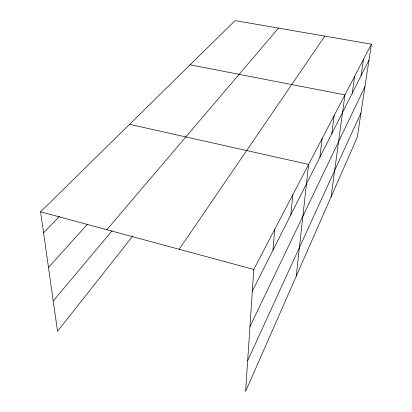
<?xml version="1.0" encoding="UTF-8"?>
<svg xmlns="http://www.w3.org/2000/svg" width="412" height="412" viewBox="0 0 412 412"><rect width="100%" height="100%" fill="white"/><g stroke="black" fill="none" stroke-linecap="round" stroke-linejoin="round"><path stroke-width="0.62" d="M371.408 44.172L253.787 269.448L245.609 391.4L357.245 137.351L371.408 44.172L235.082 20.6L40.592 211.809L57.531 331.258L132.427 236.519M272.965 250.208L274.737 229.319M290.836 214.812L292.834 194.66M296.207 276.251L308.624 164.414L129.564 124.336M319.877 157.291L322.138 138.535M331.835 133.612L334.163 115.504M331.083 196.885L344.932 94.884L190.097 64.828M352.239 93.2L354.634 76.302M361.01 75.818L363.42 59.477M247.669 360.691L360.953 112.955M249.95 326.664L364.95 86.68M252.335 291.063L369.008 59.987M179.205 249.286L324.811 36.117M53.23 300.94L112.079 230.818M106.842 229.721L278.486 28.104M48.492 267.537L87.19 224.504M43.569 232.795L59.534 216.331M40.592 211.809L253.787 269.448"/></g></svg>
